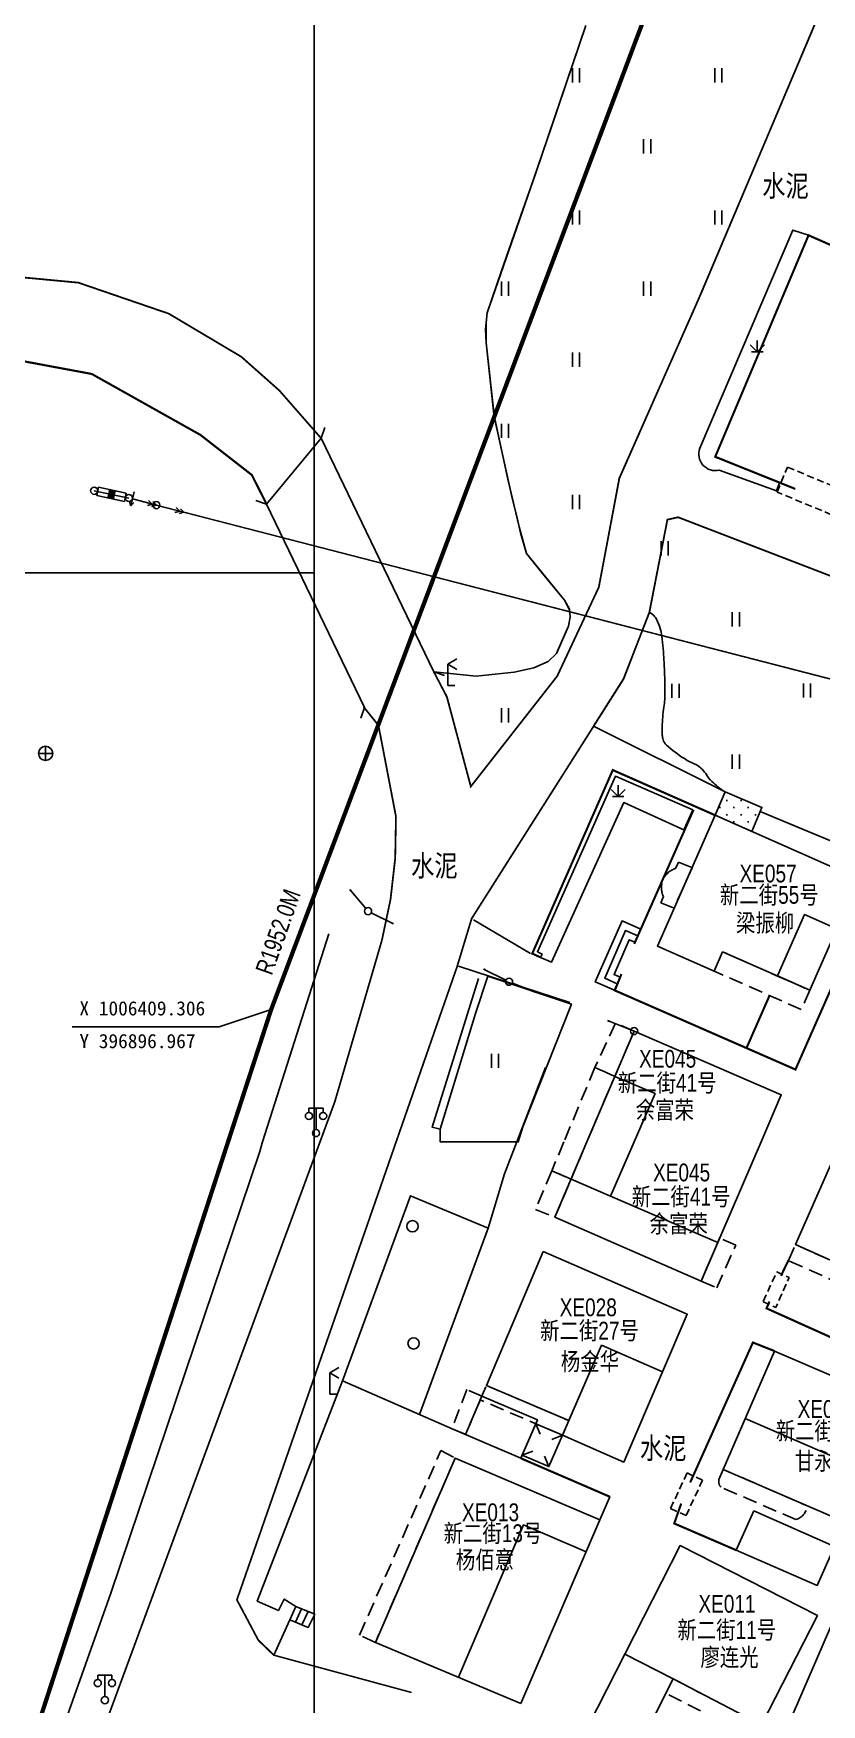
# Model space of a CAD drawing. Extents: x 396500 to 398250, y 1005980 to 1008200.
# Drawn here: x 396880.3 to 396935.7, y 1006360.4 to 1006477.9 of the extents above; entities that cross this region are included whole.
import ezdxf
from ezdxf.enums import TextEntityAlignment as Align

# ---------------------------------------------------------------- set-up
doc = ezdxf.new("R2010")
doc.units = 0
doc.header["$LTSCALE"] = 0.5
for name, pattern in [('X3', [5, 4, -1]), ('X32', [1.5, 1, -0.5]), ('X5', [3, 2, -1])]:
    doc.linetypes.add(name, pattern=pattern)
doc.layers.get('0').update_dxf_attribs({"linetype": 'CONTINUOUS'})
doc.layers.add('ASSIST', color=7, linetype='CONTINUOUS', plot=False)
for name, color, linetype in [('DLDW', 11, 'CONTINUOUS'), ('DLSS', 4, 'CONTINUOUS'), ('DMTZ', 3, 'CONTINUOUS'), ('GXYZ', 2, 'CONTINUOUS'), ('JMD', 6, 'CONTINUOUS'), ('ZBTZ', 3, 'CONTINUOUS'), ('权属人', 160, 'CONTINUOUS'), ('用地红线', 1, 'CONTINUOUS'), ('编号', 90, 'CONTINUOUS'), ('门牌号', 1, 'CONTINUOUS')]:
    doc.layers.add(name, color=color, linetype=linetype)
doc.layers.add('绘图层', color=6, linetype='CONTINUOUS', lineweight=5)
doc.styles.add('细等线体', font='长等线体_0.TTF', dxfattribs={"width": 0.8})
doc.styles.add('黑体', font='simhei.ttf')
doc.linetypes.add('10421', pattern='A,2,[150,AAA.SHX,S=1,R=0,X=0,Y=1],1e-11', length=2)
doc.linetypes.add('10422', pattern='A,2,[150,AAA.SHX,S=1,R=0,X=0,Y=1],2,[177,AAA.SHX,S=1,R=0,X=0,Y=0.8],1e-09', length=4)
doc.linetypes.add('1161', pattern='A,0,[149,AAA.SHX,S=0.15,R=0,X=0,Y=0],-1.6', length=1.6)
doc.linetypes.add('443', pattern='A,5,[169,AAA.SHX,S=0.83,R=0,X=0,Y=0],5', length=10)
doc.linetypes.add('445', pattern='A,8,-0.5,[147,AAA.SHX,S=1,R=0,X=0,Y=0],-1.5', length=10)

# ---------------------------------------------------------------- blocks, each defined once
blk = doc.blocks.new('gc052')
for p, q in [((0, 3), (1.3, 3.75)), ((0, 3), (1.3, 2.25)), ((0, 0), (0, 3)), ((1, 0), (0, 0))]:
    blk.add_line(p, q)
blk = doc.blocks.new('gc097')
for p, q in [((-1, 2.9), (-1, 3.5)), ((-1, 3.5), (1, 3.5)), ((0, 0.5), (0, 3.5)), ((1, 3.5), (1, 2.9))]:
    blk.add_line(p, q)
for centre in [(-1, 2.4), (1, 2.4), (0, 0)]:
    blk.add_circle(centre, 0.5)
blk = doc.blocks.new('gc326')
blk.add_circle((0, 0), 0.8)
blk = doc.blocks.new('gc170')
at = {"linetype": 'Continuous'}
blk.add_circle((0, 0), 0.5, dxfattribs=at)
blk = doc.blocks.new('gc013c')
at = {"linetype": 'Continuous'}
blk.add_line((0.5, 0), (4, 0), dxfattribs=at)
at = {"linetype": 'Continuous', "const_width": 0.15, "flags": 128}
blk.add_lwpolyline([(3.775, 0, 1), (3.925, 0, 1)], format="xyb", close=True, dxfattribs=at)
blk = doc.blocks.new('gc232')
for p, q in [((0.5, 1), (0.5, -1)), ((0.5, -1), (0.19, -0.46)), ((0.5, -1), (0.81, -0.46))]:
    blk.add_line(p, q)
blk.add_circle((0, 0), 0.5)
blk = doc.blocks.new('gc013a')
at = {"linetype": 'Continuous'}
blk.add_line((0.5, 0), (4, 0), dxfattribs=at)
at = {"linetype": 'Continuous', "flags": 128}
for points in [[(2.77, 0.35), (3.38, 0), (2.77, -0.35)], [(3.39, 0.35), (4, 0), (3.39, -0.35)]]:
    blk.add_lwpolyline(points, dxfattribs=at)
blk = doc.blocks.new('gc043')
for p, q in [((-1, 0), (1, 0)), ((0, -1), (0, 1))]:
    blk.add_line(p, q)
blk.add_circle((0, 0), 1)
blk = doc.blocks.new('gc121')
for p, q in [((-0.5, -1), (-0.5, 1)), ((0.5, -1), (0.5, 1))]:
    blk.add_line(p, q)
blk = doc.blocks.new('gc124')
for p, q in [((-1, 1), (0, 0)), ((-0.8, 0), (0.8, 0)), ((0, 0), (0, 1.6)), ((0, 0), (1, 1))]:
    blk.add_line(p, q)

msp = doc.modelspace()

# ---------------------------------------------------------------- hatches: boundary and pattern name
at = {"layer": 'DLDW', "linetype": 'Continuous'}
h = msp.add_hatch(dxfattribs=at)
h.set_pattern_fill('1061', color=256, scale=0.5, style=0)
h.set_pattern_definition([(0, (0, 0), (0.5, 0.5), [0, -1]), (0, (0.5, 0.5), (0.5, 0.5), [0, -1])])
h.paths.add_polyline_path([(396928.18, 1006422.96), (396930.76, 1006421.82), (396931.46, 1006423.51), (396928.87, 1006424.6)])

# ---------------------------------------------------------------- linework, layer by layer
at = {"layer": 'ASSIST', "linetype": 'Continuous', "flags": 128}
for points in [[(396919.08, 1006478.48), (396916.67, 1006471.35), (396915.41, 1006467.64), (396914.06, 1006463.79), (396913.14, 1006461.16), (396912.14, 1006458.27), (396912.07, 1006457.57), (396912.08, 1006456.16), (396912.63, 1006451.16), (396913.61, 1006446.59), (396914.39, 1006443.24), (396914.92, 1006441.37), (396917.59, 1006438.07), (396917.93, 1006437.41), (396917.99, 1006436.91), (396917.87, 1006436.26), (396917.4, 1006435.19), (396917.02, 1006434.34), (396916.45, 1006433.78), (396915.42, 1006433.32), (396914.04, 1006433.02), (396911.38, 1006432.74), (396908.4, 1006433.04), (396909.32, 1006431.29), (396911, 1006424.98), (396917.08, 1006432.75), (396920, 1006439), (396921.44, 1006446.64), (396926.95, 1006459.11), (396938.51, 1006486.45)], [(396884.53, 1006445.77), (396886.97, 1006445.26)], [(396953.99, 1006427.97), (396888.9, 1006444.76)], [(396908.85, 1006400), (396914.33, 1006400)]]:
    msp.add_lwpolyline(points, dxfattribs=at)
for points in [[(396924.82, 1006443.74), (396923.55, 1006437.23), (396921.74, 1006432.54), (396919.63, 1006429.22), (396928.87, 1006424.6), (396931.46, 1006423.51), (396931.35, 1006423.23), (396946.95, 1006416.73), (396949.89, 1006421.3), (396947.55, 1006422.13), (396946.81, 1006422.56), (396946.99, 1006423.23), (396948.22, 1006427.03), (396951.89, 1006426.31), (396955.62, 1006432.34), (396925.57, 1006443.91)], [(396908.85, 1006400.89), (396908.85, 1006400), (396914.33, 1006400), (396914.65, 1006401.07), (396918.07, 1006409.69), (396912.2, 1006411.66), (396911.34, 1006409.02)], [(396898.71, 1006367.35), (396900.03, 1006366.8), (396899.58, 1006365.87), (396898.28, 1006366.41)]]:
    msp.add_lwpolyline(points, close=True, dxfattribs=at)
at = {"layer": 'ASSIST', "linetype": '1161', "flags": 128}
msp.add_lwpolyline([(396912.22, 1006393.93), (396906.76, 1006396.22), (396901.98, 1006383.21), (396907.4, 1006380.84)], close=True, dxfattribs=at)
at = {"layer": 'DLDW', "linetype": 'Continuous', "flags": 128}
msp.add_lwpolyline([(396928.18, 1006422.96), (396930.76, 1006421.82), (396931.46, 1006423.51), (396928.87, 1006424.6)], close=True, dxfattribs=at)
at = {"layer": 'DLSS', "linetype": 'Continuous'}
for p, q in [((396900.48, 1006449.46), (396900.74, 1006450.21)), ((396900.48, 1006449.46), (396908.4, 1006433.04)), ((396896.65, 1006444.82), (396895.9, 1006445.09)), ((396903.54, 1006430.54), (396896.65, 1006444.82)), ((396908.4, 1006433.04), (396909.16, 1006432.78)), ((396903.54, 1006430.54), (396903.27, 1006429.79))]:
    msp.add_line(p, q, dxfattribs=at)
at = {"layer": 'DLSS', "linetype": 'Continuous', "const_width": 0.125, "flags": 128}
for points in [[(396966.43, 1006549.13), (396950.1, 1006510.25), (396946.98, 1006511.57), (396938.87, 1006492.13), (396938.51, 1006486.45), (396927.24, 1006459.77), (396921.44, 1006446.64), (396920, 1006439), (396917.08, 1006432.75), (396911, 1006424.98), (396909.32, 1006431.29), (396908.4, 1006433.04)], [(396873.35, 1006461.09), (396877.27, 1006460.98), (396883.41, 1006460.4), (396889.77, 1006458.22), (396894.87, 1006455.19), (396897.55, 1006452.81), (396900.48, 1006449.46)], [(396905.75, 1006400), (396910.04, 1006412.33), (396911.06, 1006415.7), (396921.74, 1006432.54), (396923.55, 1006437.23), (396924.82, 1006443.74), (396925.57, 1006443.91), (396963.89, 1006429.16), (396963.07, 1006427.2)], [(396897.15, 1006363.93), (396896.07, 1006364.97), (396894.56, 1006367.81), (396905.75, 1006400)]]:
    msp.add_lwpolyline(points, dxfattribs=at)
at = {"layer": 'DLSS', "linetype": 'X3', "const_width": 0.15, "elevation": -27.35}
msp.add_lwpolyline([(396896.65, 1006444.82), (396895.61, 1006446.88), (396891.99, 1006449.7), (396884.36, 1006453.98), (396879.16, 1006454.95), (396871.18, 1006455.21)], dxfattribs=at)
at = {"layer": 'DLSS', "linetype": 'Continuous', "const_width": 0.125, "elevation": -27.35, "flags": 128}
msp.add_lwpolyline([(396900.4, 1006400), (396901.44, 1006402.82), (396904.75, 1006414.17, 0.071575), (396905.74, 1006422.87), (396904.51, 1006429.28), (396903.46, 1006430.59)], format="xyb", dxfattribs=at)
msp.add_lwpolyline([(396856.38, 1006200), (396851.77, 1006202.24), (396849.92, 1006204.04), (396848.34, 1006207.24), (396848.63, 1006208.8), (396855.86, 1006241.06), (396868.04, 1006296.44), (396873.66, 1006320.63), (396884.3, 1006356.32), (396900.4, 1006400)], dxfattribs=at)
at = {"layer": 'DMTZ', "linetype": '10421'}
msp.add_lwpolyline([(396908.4, 1006433.04), (396911.38, 1006432.74), (396914.04, 1006433.02), (396915.42, 1006433.32), (396916.45, 1006433.78), (396917.02, 1006434.34), (396917.87, 1006436.26), (396917.99, 1006436.91), (396917.93, 1006437.45), (396917.59, 1006438.07), (396916.04, 1006439.95), (396914.92, 1006441.37), (396914.49, 1006442.81), (396914.3, 1006443.65), (396913.88, 1006445.36), (396912.67, 1006450.88), (396912.08, 1006456.16), (396912.03, 1006457.14), (396912.14, 1006458.27), (396915.58, 1006468.13), (396919.08, 1006478.48)], dxfattribs=at)
at = {"layer": 'DMTZ', "linetype": '10421', "flags": 128}
msp.add_lwpolyline([(396928.87, 1006424.6, -0.023969), (396928.37, 1006424.96, -0.044946), (396927.95, 1006425.33, -0.042618), (396927.51, 1006425.89, 0.059752), (396927.18, 1006426.28, 0.089402), (396926.81, 1006426.52, -0.043527), (396926.01, 1006426.94, -0.039632), (396924.75, 1006427.9, -0.146171), (396924.52, 1006428.27, -0.046189), (396924.46, 1006428.6, -0.0275), (396924.45, 1006429.17, -0.028047), (396924.57, 1006430.57, 0.036928), (396924.65, 1006431.63, 0.007093), (396924.63, 1006432.66, 0.006034), (396924.58, 1006433.87, 0.008688), (396924.52, 1006434.66, 0.00764), (396924.42, 1006435.56, 0.045718), (396924.31, 1006436.08, 0.034089), (396924.05, 1006436.75, 0.091246), (396923.92, 1006436.94, 0.044297), (396923.55, 1006437.23)], format="xyb", dxfattribs=at)
at = {"layer": 'DMTZ', "linetype": '10422', "flags": 128}
for points in [[(396928.18, 1006422.96), (396928.87, 1006424.6)], [(396911.34, 1006409.02), (396908.85, 1006400.89), (396908.28, 1006401.04), (396911.55, 1006411.48)], [(396898.71, 1006367.35), (396897.89, 1006367.86), (396897.48, 1006367.06), (396895.99, 1006367.72), (396901.98, 1006383.21), (396906.76, 1006396.22), (396912.22, 1006393.93)], [(396920.08, 1006373.44), (396920.77, 1006375.06), (396914.52, 1006377.76), (396909.68, 1006379.84), (396901.98, 1006383.21)], [(396906.83, 1006361.31), (396897.15, 1006363.93), (396898.28, 1006366.41)]]:
    msp.add_lwpolyline(points, dxfattribs=at)
at = {"layer": 'GXYZ', "linetype": 'Continuous'}
for p, q in [((396884.84, 1006446.02), (396884.71, 1006445.43)), ((396886.78, 1006445.61), (396884.84, 1006446.02)), ((396884.71, 1006445.43), (396886.66, 1006445.02)), ((396886.66, 1006445.02), (396886.78, 1006445.61)), ((396952.05, 1006428.47), (396890.84, 1006444.26))]:
    msp.add_line(p, q, dxfattribs=at)
at = {"layer": 'GXYZ', "linetype": 'Continuous', "const_width": 0.6, "flags": 128}
msp.add_lwpolyline([(396885.99, 1006445.47), (396885.5, 1006445.57)], dxfattribs=at)
at = {"layer": 'JMD', "linetype": 'Continuous'}
for p, q in [((396922.54, 1006414.03), (396922.95, 1006414.95)), ((396921.5, 1006411.58), (396921.1, 1006410.66)), ((396915.57, 1006380.19), (396915.87, 1006379.45)), ((396917.44, 1006379.39), (396916.7, 1006379.09)), ((396914.62, 1006377.99), (396915.36, 1006378.27)), ((396916.49, 1006377.18), (396916.19, 1006377.91)), ((396899.11, 1006367.19), (396898.67, 1006366.25)), ((396899.57, 1006367), (396899.13, 1006366.06)), ((396900.03, 1006366.8), (396899.58, 1006365.87))]:
    msp.add_line(p, q, dxfattribs=at)
at = {"layer": 'JMD', "color": 6, "linetype": '443', "const_width": 0.15, "flags": 128}
for points in [[(396939.91, 1006461.45), (396934.74, 1006463.73), (396928.18, 1006448.16), (396933.81, 1006445.9)], [(396928.18, 1006422.96), (396920.98, 1006426.14), (396915.32, 1006413.24), (396915.88, 1006412.98)], [(396926.66, 1006423.35), (396922.49, 1006413.92)], [(396921.59, 1006411.8), (396921.12, 1006410.65), (396933.82, 1006405.09), (396939.5, 1006417.97), (396938.28, 1006418.49)], [(396932, 1006410.29), (396930.38, 1006406.6)], [(396933.32, 1006391.66), (396932.8, 1006390.59)], [(396931.99, 1006388.78), (396931.79, 1006388.3), (396937.1, 1006385.91)], [(396932.35, 1006385.3), (396930.83, 1006385.9), (396926.42, 1006376.06)], [(396914.52, 1006377.76), (396920.77, 1006375.06)], [(396925.79, 1006374.58), (396925.3, 1006373.18), (396929.66, 1006371.3)]]:
    msp.add_lwpolyline(points, dxfattribs=at)
at = {"layer": 'JMD', "linetype": 'X32'}
for points in [[(396937.05, 1006443.8), (396932.53, 1006445.68), (396933.26, 1006447.43), (396937.74, 1006445.57)], [(396925.04, 1006374.24), (396926.13, 1006373.73), (396927.29, 1006376.22), (396926.2, 1006376.73)]]:
    msp.add_lwpolyline(points, close=True, dxfattribs=at)
at = {"layer": 'JMD', "linetype": 'Continuous', "flags": 128}
for points in [[(396928.7, 1006413.37), (396934.83, 1006410.66), (396936.73, 1006414.98), (396938.28, 1006418.49), (396928.18, 1006422.96), (396924.12, 1006413.77), (396928.1, 1006412.01)], [(396916.09, 1006392.29), (396912.1, 1006382.88), (396917.88, 1006380.41), (396917.44, 1006379.39), (396921.76, 1006377.49), (396924.48, 1006383.85), (396926.21, 1006387.89)], [(396940.96, 1006381.59), (396932.35, 1006385.3), (396928.74, 1006376.98), (396937.32, 1006373.26)], [(396911.78, 1006382.14), (396910.62, 1006379.44), (396914.52, 1006377.76), (396915.68, 1006380.47)], [(396917.44, 1006379.39), (396916.49, 1006377.18), (396914.62, 1006377.99), (396915.57, 1006380.19)], [(396914.52, 1006360.53), (396920.08, 1006373.44), (396909.9, 1006377.78), (396904.3, 1006364.82)], [(396930.89, 1006374.07), (396936.56, 1006371.55), (396935.35, 1006368.83), (396929.66, 1006371.3)], [(396946.53, 1006361.82), (396936.44, 1006366.27), (396930.87, 1006353.39), (396932.76, 1006352.51), (396934.38, 1006356.22), (396934.48, 1006356.18), (396934.89, 1006357.13), (396942.99, 1006353.63)]]:
    msp.add_lwpolyline(points, close=True, dxfattribs=at)
at = {"layer": 'JMD', "linetype": 'X5'}
for points in [[(396925.29, 1006416.42), (396924.36, 1006416.81), (396924.54, 1006417.26, -0.46442), (396925.4, 1006419.22), (396925.6, 1006419.66), (396926.55, 1006419.27)], [(396934.64, 1006374.42, -0.323264), (396933.84, 1006373.46), (396928.57, 1006375.74, -0.238824), (396928.44, 1006376.28), (396928.74, 1006376.98)]]:
    msp.add_lwpolyline(points, format="xyb", close=True, dxfattribs=at)
at = {"layer": 'JMD', "linetype": 'Continuous', "flags": 128}
for points in [[(396921.1, 1006410.66), (396919.75, 1006411.26), (396921.63, 1006415.53), (396922.95, 1006414.95)], [(396936.73, 1006414.98), (396934.46, 1006415.98), (396932.55, 1006411.67), (396934.83, 1006410.66)], [(396921.3, 1006411.12), (396920.41, 1006411.51), (396921.88, 1006414.87), (396922.75, 1006414.49)], [(396919.16, 1006400), (396922.48, 1006407.79), (396932.82, 1006403.31), (396931.4, 1006400)], [(396921.12, 1006404.61), (396923.95, 1006403.4), (396922.48, 1006400)], [(396931.4, 1006400), (396927.2, 1006390.22), (396916.91, 1006394.7), (396919.16, 1006400)], [(396922.48, 1006400), (396920.83, 1006396.19), (396928.37, 1006392.94)], [(396937.02, 1006400), (396933.83, 1006392.78), (396941.67, 1006389.27), (396939.66, 1006384.76), (396941.92, 1006383.86), (396947.71, 1006396.82), (396940.55, 1006400)], [(396920.83, 1006396.19), (396918.05, 1006397.38)], [(396924.48, 1006383.85), (396920.19, 1006385.71), (396917.88, 1006380.41)], [(396938.88, 1006376.84), (396930.29, 1006380.56)], [(396919.12, 1006371.19), (396914.7, 1006373.08), (396910.14, 1006362.37)], [(396898.71, 1006367.35), (396900.03, 1006366.8)], [(396899.58, 1006365.87), (396898.28, 1006366.41)]]:
    msp.add_lwpolyline(points, dxfattribs=at)
at = {"layer": 'JMD', "linetype": '445', "flags": 128}
for points in [[(396896.37, 1006400), (396901.01, 1006414.63)], [(396865.58, 1006297.12), (396870.97, 1006323.34), (396880.1, 1006352.51), (396885.69, 1006368.27), (396896.16, 1006399.32), (396896.37, 1006400)]]:
    msp.add_lwpolyline(points, dxfattribs=at)
at = {"layer": 'JMD', "color": 7, "linetype": 'Continuous', "flags": 128}
msp.add_lwpolyline([(396921.5, 1006411.58), (396921.07, 1006411.77), (396922.14, 1006414.21), (396922.54, 1006414.03)], dxfattribs=at)
at = {"layer": 'JMD', "linetype": 'X5', "flags": 128}
msp.add_lwpolyline([(396934.83, 1006410.66), (396934.24, 1006409.3), (396928.1, 1006412.01), (396928.7, 1006413.37)], close=True, dxfattribs=at)
at = {"layer": 'JMD', "linetype": 'X5'}
for points in [[(396919.73, 1006405.23), (396921.12, 1006404.61), (396922.48, 1006407.79), (396921.17, 1006408.35)], [(396916.69, 1006397.96), (396915.55, 1006395.24), (396916.91, 1006394.7), (396918.05, 1006397.38)], [(396927.2, 1006390.22), (396928.29, 1006389.75), (396929.63, 1006392.74), (396928.49, 1006393.23)], [(396941.17, 1006388.15), (396933.32, 1006391.66), (396933.83, 1006392.78), (396941.67, 1006389.27)], [(396911.78, 1006382.14), (396910.72, 1006382.59), (396909.68, 1006379.84), (396910.62, 1006379.44)], [(396917.44, 1006379.39), (396911.66, 1006381.87), (396912.1, 1006382.88), (396917.88, 1006380.41)], [(396904.3, 1006364.82), (396903.17, 1006365.32), (396908.9, 1006378.3), (396909.9, 1006377.78)]]:
    msp.add_lwpolyline(points, close=True, dxfattribs=at)
for points in [[(396919.16, 1006400), (396921.12, 1006404.61), (396919.73, 1006405.23), (396917.54, 1006400)], [(396917.54, 1006400), (396916.69, 1006397.96), (396918.05, 1006397.38), (396919.16, 1006400)]]:
    msp.add_lwpolyline(points, dxfattribs=at)
at = {"layer": 'JMD', "linetype": 'X32', "flags": 128}
msp.add_lwpolyline([(396931.55, 1006388.77), (396932.43, 1006388.37), (396933.38, 1006390.46), (396932.5, 1006390.86)], close=True, dxfattribs=at)
at = {"layer": 'JMD', "linetype": 'Continuous', "elevation": 14.57, "flags": 128}
msp.add_lwpolyline([(396919.27, 1006358.98), (396922.77, 1006357.44), (396925.62, 1006355.98), (396926.3, 1006357.31), (396923.46, 1006358.77), (396925.23, 1006362.26), (396931.44, 1006359.02), (396935.36, 1006366.71), (396925.71, 1006371.62)], close=True, dxfattribs=at)
msp.add_lwpolyline([(396925.23, 1006362.26), (396921.82, 1006364)], dxfattribs=at)
at = {"layer": 'JMD', "linetype": 'X5', "elevation": 18.23, "flags": 128}
msp.add_lwpolyline([(396924.71, 1006361.24), (396925.23, 1006362.26), (396931.44, 1006359.02), (396930.95, 1006358.06)], close=True, dxfattribs=at)
at = {"layer": 'ZBTZ', "linetype": '1161'}
msp.add_lwpolyline([(396934.74, 1006463.73), (396933.63, 1006464.1), (396927.1, 1006448.76, 0.601949), (396928.46, 1006447.22), (396932.48, 1006445.77), (396932.71, 1006446.34), (396928.18, 1006448.16)], format="xyb", close=True, dxfattribs=at)
at = {"layer": 'ZBTZ', "linetype": '1161', "flags": 128}
for points in [[(396896.65, 1006444.82), (396900.48, 1006449.46)], [(396928.87, 1006424.6), (396919.63, 1006429.22)], [(396931.35, 1006423.23), (396956.72, 1006412.65)], [(396911.18, 1006415.62), (396915.19, 1006413.24)], [(396910.14, 1006412.35), (396917.96, 1006409.79)], [(396916.25, 1006405.22), (396914.23, 1006400)], [(396914.23, 1006400), (396913.36, 1006397.76), (396912.22, 1006393.93)], [(396907.4, 1006380.84), (396912.22, 1006393.93)]]:
    msp.add_lwpolyline(points, dxfattribs=at)
at = {"layer": 'ZBTZ', "linetype": '1161'}
msp.add_lwpolyline([(396926.02, 1006422.02), (396926.6, 1006423.34), (396921.17, 1006425.7), (396915.68, 1006413.37), (396916.01, 1006413.2), (396915.9, 1006412.97), (396916.68, 1006412.64), (396921.75, 1006423.85), (396926.03, 1006421.91)], close=True, dxfattribs=at)
at = {"layer": '用地红线', "linetype": 'Continuous', "const_width": 0.3, "flags": 128}
msp.add_lwpolyline([(397271.32, 1006673.86), (397185.66, 1006354.4), (397168.5, 1006359), (397138, 1006287.5), (397082.14, 1006234.66), (397047.45, 1006156.69, -0.306075), (397015.16, 1006147.48), (396845.45, 1006202.77, -0.414213), (396835.84, 1006221.68), (396896.97, 1006409.31, -0.090189), (397228.69, 1007024.03)], format="xyb", dxfattribs=at)
at = {"layer": '用地红线', "linetype": 'Continuous', "flags": 128}
msp.add_lwpolyline([(396896.97, 1006409.31), (396893.32, 1006408.09), (396882.99, 1006408.09)], dxfattribs=at)
at = {"layer": '绘图层', "linetype": 'Continuous', "flags": 128}
for points in [[(396500, 1006840), (396500, 1006440), (396900, 1006440), (396900, 1006840)], [(396900, 1006730), (396900, 1006330), (397300, 1006330), (397300, 1006730)], [(396550, 1006440), (396550, 1006090), (396900, 1006090), (396900, 1006440)]]:
    msp.add_lwpolyline(points, close=True, dxfattribs=at)

# ---------------------------------------------------------------- block references
at = {"layer": 'DLDW', "linetype": 'Continuous', "xscale": 0.5000000000004171, "yscale": 0.4999999999999624, "zscale": 0.5}
for p in [(396900.12, 1006400.62, -14.35), (396885.28, 1006360.76, -14.59)]:
    msp.add_blockref('gc097', p, dxfattribs=at)
at = {"layer": 'DLSS', "linetype": 'Continuous', "xscale": 0.5, "yscale": 0.5}
for p in [(396909.38, 1006432.08, 12.17), (396901.08, 1006382.28, -75.52)]:
    msp.add_blockref('gc052', p, dxfattribs=at)
at = {"layer": 'GXYZ', "linetype": 'Continuous'}
for name, p, xscale, yscale in [('gc170', (396884.53, 1006445.77, -27.35), 0.5000000000004171, 0.4999999999999624), ('gc170', (396884.53, 1006445.77), 0.5, 0.5), ('gc170', (396886.97, 1006445.26, -27.35), 0.5000000000004171, 0.4999999999999624), ('gc170', (396886.97, 1006445.26), 0.5, 0.5), ('gc170', (396888.9, 1006444.76), 0.5, 0.5), ('gc043', (396881.11, 1006427.31, 13.76), 0.5, 0.5), ('gc170', (396903.78, 1006416.22, -27.35), 0.5000000000004171, 0.4999999999999624), ('gc170', (396913.69, 1006411.26), 0.5, 0.5), ('gc170', (396922.48, 1006407.79), 0.5, 0.5)]:
    msp.add_blockref(name, p, dxfattribs=dict(at, xscale=xscale, yscale=yscale))
at = {"layer": 'GXYZ', "linetype": 'Continuous', "xscale": 0.4999999999731933, "yscale": 0.4999999999999624, "zscale": 0.5, "rotation": 346.5650003245855}
msp.add_blockref('gc232', (396886.97, 1006445.26, -27.35), dxfattribs=at)
at = {"layer": 'GXYZ', "linetype": 'Continuous'}
for name, p, xscale, yscale, rotation in [('gc013a', (396886.97, 1006445.26, -27.35), 0.4999999999302602, 0.4999999999999624, 345.5742216197481), ('gc013a', (396888.9, 1006444.76), 0.5, 0.5, 345.5316337060074), ('gc013c', (396903.78, 1006416.22, -27.35), 0.5000000000992746, 0.4999999999999624, 130.0295676878168), ('gc013c', (396903.78, 1006416.22, -27.35), 0.4999999999836774, 0.4999999999999624, 333.4668853626388), ('gc013c', (396913.69, 1006411.26), 0.4999999999999999, 0.5, 153.470263913112), ('gc013c', (396913.69, 1006411.26), 0.4999999999999999, 0.5, 338.4958139059446), ('gc013c', (396922.48, 1006407.79), 0.4999999999999999, 0.5, 158.4958139059446)]:
    msp.add_blockref(name, p, dxfattribs=dict(at, xscale=xscale, yscale=yscale, rotation=rotation))
at = {"layer": 'ZBTZ', "linetype": 'Continuous', "xscale": 0.5, "yscale": 0.5}
for name, p in [('gc121', (396918.4, 1006474.98)), ('gc121', (396928.4, 1006474.98)), ('gc121', (396923.4, 1006469.98)), ('gc121', (396918.4, 1006464.98)), ('gc121', (396928.4, 1006464.98)), ('gc121', (396913.4, 1006459.98)), ('gc121', (396923.4, 1006459.98)), ('gc121', (396918.4, 1006454.98)), ('gc124', (396931.14, 1006455.54)), ('gc121', (396913.4, 1006449.98)), ('gc121', (396918.4, 1006444.98)), ('gc121', (396924.63, 1006441.73)), ('gc121', (396929.63, 1006436.73)), ('gc121', (396925.39, 1006431.71)), ('gc121', (396934.63, 1006431.73)), ('gc121', (396913.4, 1006429.98)), ('gc121', (396929.63, 1006426.73)), ('gc121', (396912.7, 1006405.7)), ('gc326', (396906.9, 1006394.07)), ('gc326', (396906.98, 1006385.84))]:
    msp.add_blockref(name, p, dxfattribs=at)
at = {"layer": 'ZBTZ', "linetype": '1161', "xscale": 0.5, "yscale": 0.5}
msp.add_blockref('gc124', (396921.36, 1006424.28), dxfattribs=at)

# ---------------------------------------------------------------- texts
at = {"layer": 'DLSS', "linetype": 'Continuous', "style": '细等线体', "width": 0.8}
for p in [(396933.12, 1006467.23), (396908.44, 1006419.44), (396924.52, 1006378.5)]:
    msp.add_text('水泥', height=1.5, dxfattribs=at).set_placement(p, align=Align.MIDDLE)
at = {"layer": '权属人', "linetype": 'Continuous', "char_height": 1.25, "attachment_point": 1, "style": '细等线体'}
for s, insert, own_width in [('梁振柳', (396929.64, 1006416.02), 4.2122), ('余富荣', (396922.59, 1006402.87), 7.4214), ('余富荣', (396923.57, 1006394.87), 7.4214), ('杨金华', (396917.33, 1006385.19), 4.2859), ('甘永明', (396933.78, 1006378.19), 6.1733), ('杨佰意', (396909.95, 1006371.25), 4.0301), ('廖连光', (396927.14, 1006364.4), 5.0537)]:
    msp.add_mtext_dynamic_manual_height_columns(s, width=1.0018, gutter_width=1, heights=[0], dxfattribs=dict(at, insert=insert)).dxf.set("width", own_width)
at = {"layer": '用地红线', "linetype": 'Continuous', "style": '黑体'}
msp.add_text('X 1006409.306', height=1, dxfattribs=at).set_placement((396883.49, 1006408.59), align=Align.BOTTOM_LEFT)
msp.add_text('Y 396896.967', height=1, dxfattribs=at).set_placement((396883.49, 1006407.59), align=Align.TOP_LEFT)
at = {"layer": '用地红线', "linetype": 'Continuous', "insert": (396895.83, 1006412.07, 24), "char_height": 1.25, "attachment_point": 1, "rotation": 70.4626, "style": '细等线体'}
msp.add_mtext_dynamic_manual_height_columns('\\pt1.8;R1952.0M', width=9.8721, gutter_width=1, heights=[0.632], dxfattribs=at).dxf.set("width", 11.8372)
at = {"layer": '编号', "linetype": 'Continuous', "char_height": 1.25, "attachment_point": 1, "style": '细等线体'}
for s, insert in [('XE057', (396929.89, 1006419.49)), ('XE045', (396922.83, 1006406.47)), ('XE045', (396923.81, 1006398.48)), ('XE028', (396917.25, 1006389)), ('XE026', (396933.97, 1006381.85)), ('XE013', (396910.38, 1006374.59)), ('XE011', (396927, 1006368.16))]:
    msp.add_mtext_dynamic_manual_height_columns(s, width=0.9323, gutter_width=1, heights=[0], dxfattribs=dict(at, insert=insert))
at = {"layer": '门牌号', "linetype": 'Continuous', "char_height": 1.25, "attachment_point": 1, "style": '细等线体'}
for s, insert in [('\\pt1.8;新二街55号', (396928.51, 1006417.99)), ('\\pt1.8;新二街41号', (396921.33, 1006404.78)), ('\\pt1.8;新二街41号', (396922.31, 1006396.78)), ('\\pt1.8;新二街27号', (396915.87, 1006387.36)), ('\\pt1.8;新二街25号', (396932.43, 1006380.31)), ('\\pt1.8;新二街13号', (396909.09, 1006373.12)), ('\\pt1.8;新二街11号', (396925.52, 1006366.32))]:
    msp.add_mtext_dynamic_manual_height_columns(s, width=9.8721, gutter_width=1, heights=[0.632], dxfattribs=dict(at, insert=insert))

doc.saveas('drawing.dxf')
